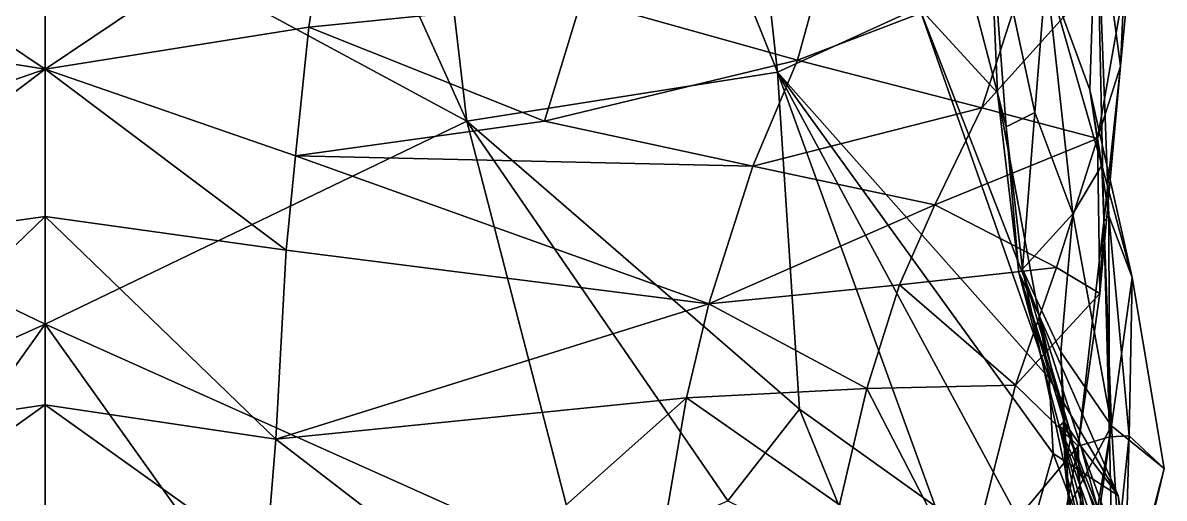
# Model space of a CAD drawing. Extents: x -0.66 to 0.66, y -2.3 to 3.93.
# Drawn here: x -0.0033 to 0.1649, y -1.8842 to -1.8142 of the extents above; entities that cross this region are included whole.
import ezdxf

# ---------------------------------------------------------------- set-up
doc = ezdxf.new("R2010")
doc.units = 0
doc.layers.add('PARASAUR$LWO', color=1, linetype='CONTINUOUS')

msp = doc.modelspace()

# ---------------------------------------------------------------- linework, layer by layer
at = {"layer": 'PARASAUR$LWO'}
for points in [[(-0.04214, -1.65796, 3.14169), (-0.06211, -1.82864, 3.06483), (0, -1.69129, 3.16602)], [(0.06211, -1.82864, 3.06483), (0.04214, -1.65796, 3.14169), (0, -1.69129, 3.16602)], [(0.09758, -1.72809, 3.0073), (0.04214, -1.65796, 3.14169), (0.1079, -1.82145, 3.0146)], [(0.1079, -1.82145, 3.0146), (0.04214, -1.65796, 3.14169), (0.06211, -1.82864, 3.06483)], [(0, -1.79516, 3.09592), (0, -1.69129, 3.16602), (-0.06211, -1.82864, 3.06483)], [(0, -1.69129, 3.16602), (0, -1.79516, 3.09592), (0.06211, -1.82864, 3.06483)], [(0.09758, -1.72809, 3.0073), (0.1079, -1.82145, 3.0146), (0.12881, -1.81194, 2.95426)], [(0.14031, -1.8245, 2.88518), (0.12128, -1.75163, 2.93154), (0.12881, -1.81194, 2.95426)], [(0.12128, -1.75163, 2.93154), (0.14031, -1.8245, 2.88518), (0.13909, -1.79612, 2.87023)], [(0, -1.7805, 2.5938), (0, -1.82098, 2.5968), (-0.04215, -1.79271, 2.5832)], [(0, -1.82098, 2.5968), (0, -1.7805, 2.5938), (0.04215, -1.79271, 2.5832)], [(0.15845, -1.82058, 2.63705), (0.16027, -1.78079, 2.66275), (0.1549, -1.79399, 2.71542)], [(0.16023, -1.80201, 2.60632), (0.16027, -1.78079, 2.66275), (0.15845, -1.82058, 2.63705)], [(-0.03885, -1.81484, 2.58795), (-0.04215, -1.79271, 2.5832), (0, -1.82098, 2.5968)], [(0.04215, -1.79271, 2.5832), (0.03885, -1.81484, 2.58795), (0, -1.82098, 2.5968)], [(0.03885, -1.81484, 2.58795), (0.04215, -1.79271, 2.5832), (0.07902, -1.81074, 2.5688)], [(0.1549, -1.79399, 2.71542), (0.14752, -1.80652, 2.80286), (0.15393, -1.82403, 2.74791)], [(0.1549, -1.79399, 2.71542), (0.15393, -1.82403, 2.74791), (0.15673, -1.84262, 2.71114)], [(0.15602, -1.84345, 2.66663), (0.1549, -1.79399, 2.71542), (0.15673, -1.84262, 2.71114)], [(0.15845, -1.82058, 2.63705), (0.1549, -1.79399, 2.71542), (0.15602, -1.84345, 2.66663)], [(0, -1.85853, 3.05051), (0, -1.79516, 3.09592), (-0.06211, -1.82864, 3.06483)], [(0, -1.79516, 3.09592), (0, -1.85853, 3.05051), (0.06211, -1.82864, 3.06483)], [(0.14163, -1.82947, 2.85852), (0.13909, -1.79612, 2.87023), (0.14031, -1.8245, 2.88518)], [(0.14581, -1.82739, 2.82669), (0.13909, -1.79612, 2.87023), (0.14163, -1.82947, 2.85852)], [(0.14581, -1.82739, 2.82669), (0.14752, -1.80652, 2.80286), (0.13909, -1.79612, 2.87023)], [(0.11713, -1.79686, 2.56592), (0.11088, -1.8197, 2.55557), (0.07902, -1.81074, 2.5688)], [(0.11088, -1.8197, 2.55557), (0.11713, -1.79686, 2.56592), (0.14446, -1.80682, 2.57156)], [(0.16023, -1.80201, 2.60632), (0.15505, -1.83121, 2.58862), (0.13803, -1.82668, 2.5589)], [(0.13803, -1.82668, 2.5589), (0.14446, -1.80682, 2.57156), (0.16023, -1.80201, 2.60632)], [(0.15505, -1.83121, 2.58862), (0.16023, -1.80201, 2.60632), (0.15845, -1.82058, 2.63705)], [(0.14446, -1.80682, 2.57156), (0.13803, -1.82668, 2.5589), (0.11088, -1.8197, 2.55557)], [(0.14752, -1.80652, 2.80286), (0.14581, -1.82739, 2.82669), (0.15141, -1.84228, 2.79728)], [(0.15141, -1.84228, 2.79728), (0.15569, -1.83516, 2.77561), (0.14752, -1.80652, 2.80286)], [(0.15569, -1.83516, 2.77561), (0.15393, -1.82403, 2.74791), (0.14752, -1.80652, 2.80286)], [(0.07902, -1.81074, 2.5688), (0.07357, -1.82866, 2.57152), (0.03885, -1.81484, 2.58795)], [(0.07357, -1.82866, 2.57152), (0.07902, -1.81074, 2.5688), (0.11088, -1.8197, 2.55557)], [(0.12881, -1.81194, 2.95426), (0.1079, -1.82145, 3.0146), (0.14796, -1.86649, 2.94334)], [(0.12881, -1.81194, 2.95426), (0.14796, -1.86649, 2.94334), (0.14644, -1.85716, 2.91041)], [(0.14031, -1.8245, 2.88518), (0.12881, -1.81194, 2.95426), (0.14644, -1.85716, 2.91041)], [(-0.03885, -1.81484, 2.58795), (0, -1.82098, 2.5968), (-0.03686, -1.83378, 2.59108)], [(0, -1.82098, 2.5968), (0.03885, -1.81484, 2.58795), (0.03686, -1.83378, 2.59108)], [(0.03686, -1.83378, 2.59108), (0.03885, -1.81484, 2.58795), (0.07357, -1.82866, 2.57152)], [(0.11088, -1.8197, 2.55557), (0.10428, -1.83527, 2.55185), (0.07357, -1.82866, 2.57152)], [(0.10428, -1.83527, 2.55185), (0.11088, -1.8197, 2.55557), (0.13803, -1.82668, 2.5589)], [(-0.03686, -1.83378, 2.59108), (0, -1.82098, 2.5968), (-0.03549, -1.84764, 2.58988)], [(0, -1.84269, 2.59714), (-0.03549, -1.84764, 2.58988), (0, -1.82098, 2.5968)], [(0, -1.82098, 2.5968), (0.03686, -1.83378, 2.59108), (0.03549, -1.84764, 2.58988)], [(0.03549, -1.84764, 2.58988), (0, -1.84269, 2.59714), (0, -1.82098, 2.5968)], [(0.06211, -1.82864, 3.06483), (0.11117, -1.87107, 3.01959), (0.1079, -1.82145, 3.0146)], [(0.1079, -1.82145, 3.0146), (0.14852, -1.87757, 2.94794), (0.14796, -1.86649, 2.94334)], [(0.1079, -1.82145, 3.0146), (0.14501, -1.89008, 2.95256), (0.14852, -1.87757, 2.94794)], [(0.1079, -1.82145, 3.0146), (0.13116, -1.88532, 2.98347), (0.14501, -1.89008, 2.95256)], [(0.11117, -1.87107, 3.01959), (0.13116, -1.88532, 2.98347), (0.1079, -1.82145, 3.0146)], [(0.15505, -1.83121, 2.58862), (0.15845, -1.82058, 2.63705), (0.15543, -1.85403, 2.61741)], [(0.15543, -1.85403, 2.61741), (0.15845, -1.82058, 2.63705), (0.15602, -1.84345, 2.66663)], [(0.14348, -1.85096, 2.85686), (0.14031, -1.8245, 2.88518), (0.14644, -1.85716, 2.91041)], [(0.14031, -1.8245, 2.88518), (0.14348, -1.85096, 2.85686), (0.14163, -1.82947, 2.85852)], [(0.15393, -1.82403, 2.74791), (0.15569, -1.83516, 2.77561), (0.16018, -1.85165, 2.74174)], [(0.16018, -1.85165, 2.74174), (0.15673, -1.84262, 2.71114), (0.15393, -1.82403, 2.74791)], [(0.13803, -1.82668, 2.5589), (0.13112, -1.84097, 2.55203), (0.10428, -1.83527, 2.55185)], [(0.13112, -1.84097, 2.55203), (0.13803, -1.82668, 2.5589), (0.15505, -1.83121, 2.58862)], [(0.14402, -1.85045, 2.81675), (0.14581, -1.82739, 2.82669), (0.14163, -1.82947, 2.85852)], [(0.14402, -1.85045, 2.81675), (0.15141, -1.84228, 2.79728), (0.14581, -1.82739, 2.82669)], [(-0.07909, -1.89397, 3.02378), (0, -1.85853, 3.05051), (-0.06211, -1.82864, 3.06483)], [(0, -1.85853, 3.05051), (0.07909, -1.89397, 3.02378), (0.06211, -1.82864, 3.06483)], [(0.03686, -1.83378, 2.59108), (0.07357, -1.82866, 2.57152), (0.10428, -1.83527, 2.55185)], [(0.10057, -1.88455, 3.02476), (0.06211, -1.82864, 3.06483), (0.07909, -1.89397, 3.02378)], [(0.06211, -1.82864, 3.06483), (0.10057, -1.88455, 3.02476), (0.11117, -1.87107, 3.01959)], [(0.14402, -1.85045, 2.81675), (0.14163, -1.82947, 2.85852), (0.14348, -1.85096, 2.85686)], [(0.15505, -1.83121, 2.58862), (0.14904, -1.85019, 2.57626), (0.13112, -1.84097, 2.55203)], [(0.14904, -1.85019, 2.57626), (0.15505, -1.83121, 2.58862), (0.15543, -1.85403, 2.61741)], [(0.03549, -1.84764, 2.58988), (0.03686, -1.83378, 2.59108), (0.09781, -1.85554, 2.54856)], [(0.10428, -1.83527, 2.55185), (0.09781, -1.85554, 2.54856), (0.03686, -1.83378, 2.59108)], [(0.09781, -1.85554, 2.54856), (0.10428, -1.83527, 2.55185), (0.13112, -1.84097, 2.55203)], [(0.15569, -1.83516, 2.77561), (0.15141, -1.84228, 2.79728), (0.15715, -1.87351, 2.77354)], [(0.15715, -1.87351, 2.77354), (0.16018, -1.85165, 2.74174), (0.15569, -1.83516, 2.77561)], [(0.13112, -1.84097, 2.55203), (0.12588, -1.85277, 2.54869), (0.09781, -1.85554, 2.54856)], [(0.12588, -1.85277, 2.54869), (0.13112, -1.84097, 2.55203), (0.14904, -1.85019, 2.57626)], [(-0.03549, -1.84764, 2.58988), (0, -1.84269, 2.59714), (-0.034, -1.87546, 2.59339)], [(0, -1.87042, 2.60222), (-0.034, -1.87546, 2.59339), (0, -1.84269, 2.59714)], [(0, -1.84269, 2.59714), (0.03549, -1.84764, 2.58988), (0.034, -1.87546, 2.59339)], [(0.034, -1.87546, 2.59339), (0, -1.87042, 2.60222), (0, -1.84269, 2.59714)], [(0.15141, -1.84228, 2.79728), (0.14402, -1.85045, 2.81675), (0.14965, -1.86264, 2.79509)], [(0.14965, -1.86264, 2.79509), (0.15715, -1.87351, 2.77354), (0.15141, -1.84228, 2.79728)], [(0.15602, -1.84345, 2.66663), (0.15685, -1.87511, 2.6828), (0.1522, -1.87651, 2.60739)], [(0.1522, -1.87651, 2.60739), (0.15543, -1.85403, 2.61741), (0.15602, -1.84345, 2.66663)], [(0.15602, -1.84345, 2.66663), (0.15673, -1.84262, 2.71114), (0.15685, -1.87511, 2.6828)], [(0.15673, -1.84262, 2.71114), (0.16018, -1.85165, 2.74174), (0.15975, -1.875, 2.71763)], [(0.15975, -1.875, 2.71763), (0.15685, -1.87511, 2.6828), (0.15673, -1.84262, 2.71114)], [(0.034, -1.87546, 2.59339), (0.03549, -1.84764, 2.58988), (0.09781, -1.85554, 2.54856)], [(0.14904, -1.85019, 2.57626), (0.14296, -1.86752, 2.56843), (0.12588, -1.85277, 2.54869)], [(0.14296, -1.86752, 2.56843), (0.14904, -1.85019, 2.57626), (0.15543, -1.85403, 2.61741)], [(0.15117, -1.87486, 2.83712), (0.14402, -1.85045, 2.81675), (0.14348, -1.85096, 2.85686)], [(0.14348, -1.85096, 2.85686), (0.14941, -1.87356, 2.85022), (0.15117, -1.87486, 2.83712)], [(0.15017, -1.87294, 2.87789), (0.14941, -1.87356, 2.85022), (0.14348, -1.85096, 2.85686)], [(0.14644, -1.85716, 2.91041), (0.15017, -1.87294, 2.87789), (0.14348, -1.85096, 2.85686)], [(0.14402, -1.85045, 2.81675), (0.15117, -1.87486, 2.83712), (0.15028, -1.87986, 2.82226)], [(0.15028, -1.87986, 2.82226), (0.14965, -1.86264, 2.79509), (0.14402, -1.85045, 2.81675)], [(0.16018, -1.85165, 2.74174), (0.15715, -1.87351, 2.77354), (0.16489, -1.8798, 2.74735)], [(0.16489, -1.8798, 2.74735), (0.15975, -1.875, 2.71763), (0.16018, -1.85165, 2.74174)], [(0.12108, -1.86802, 2.54562), (0.09781, -1.85554, 2.54856), (0.12588, -1.85277, 2.54869)], [(0.12108, -1.86802, 2.54562), (0.12588, -1.85277, 2.54869), (0.14296, -1.86752, 2.56843)], [(0.15543, -1.85403, 2.61741), (0.1522, -1.87651, 2.60739), (0.14296, -1.86752, 2.56843)], [(0.09449, -1.86939, 2.54952), (0.034, -1.87546, 2.59339), (0.09781, -1.85554, 2.54856)], [(0.09449, -1.86939, 2.54952), (0.09781, -1.85554, 2.54856), (0.12108, -1.86802, 2.54562)], [(0, -1.85853, 3.05051), (-0.07909, -1.89397, 3.02378), (-0.03513, -1.90779, 3.01541)], [(-0.03513, -1.90779, 3.01541), (0, -1.9074, 3.01028), (0, -1.85853, 3.05051)], [(0, -1.9074, 3.01028), (0.03513, -1.90779, 3.01541), (0, -1.85853, 3.05051)], [(0.07909, -1.89397, 3.02378), (0, -1.85853, 3.05051), (0.03513, -1.90779, 3.01541)], [(0.1526, -1.87651, 2.89406), (0.15017, -1.87294, 2.87789), (0.14644, -1.85716, 2.91041)], [(0.1581, -1.88377, 2.91566), (0.1526, -1.87651, 2.89406), (0.14644, -1.85716, 2.91041)], [(0.14796, -1.86649, 2.94334), (0.1581, -1.88377, 2.91566), (0.14644, -1.85716, 2.91041)], [(0.14965, -1.86264, 2.79509), (0.15028, -1.87986, 2.82226), (0.15091, -1.88524, 2.79768)], [(0.15091, -1.88524, 2.79768), (0.15715, -1.87351, 2.77354), (0.14965, -1.86264, 2.79509)], [(0.1581, -1.88377, 2.91566), (0.14796, -1.86649, 2.94334), (0.14852, -1.87757, 2.94794)], [(0.11707, -1.88512, 2.54785), (0.09449, -1.86939, 2.54952), (0.12108, -1.86802, 2.54562)], [(0.11707, -1.88512, 2.54785), (0.12108, -1.86802, 2.54562), (0.13565, -1.89623, 2.56612)], [(0.14296, -1.86752, 2.56843), (0.13565, -1.89623, 2.56612), (0.12108, -1.86802, 2.54562)], [(0.13565, -1.89623, 2.56612), (0.14296, -1.86752, 2.56843), (0.1522, -1.87651, 2.60739)], [(0.06275, -1.89762, 2.57699), (0.034, -1.87546, 2.59339), (0.09449, -1.86939, 2.54952)], [(0.06275, -1.89762, 2.57699), (0.09449, -1.86939, 2.54952), (0.09009, -1.89508, 2.55632)], [(0.09009, -1.89508, 2.55632), (0.09449, -1.86939, 2.54952), (0.11707, -1.88512, 2.54785)], [(-0.034, -1.87546, 2.59339), (0, -1.87042, 2.60222), (-0.03251, -1.89362, 2.59356)], [(0, -1.88669, 2.60145), (-0.03251, -1.89362, 2.59356), (0, -1.87042, 2.60222)], [(0, -1.87042, 2.60222), (0.034, -1.87546, 2.59339), (0.03251, -1.89362, 2.59356)], [(0.03251, -1.89362, 2.59356), (0, -1.88669, 2.60145), (0, -1.87042, 2.60222)], [(0.10057, -1.88455, 3.02476), (0.12076, -1.89461, 2.99852), (0.11117, -1.87107, 3.01959)], [(0.11117, -1.87107, 3.01959), (0.12076, -1.89461, 2.99852), (0.13116, -1.88532, 2.98347)], [(0.15711, -1.89084, 2.863), (0.14941, -1.87356, 2.85022), (0.15017, -1.87294, 2.87789)], [(0.16197, -1.90905, 2.85349), (0.14941, -1.87356, 2.85022), (0.15711, -1.89084, 2.863)], [(0.14941, -1.87356, 2.85022), (0.16137, -1.91471, 2.84911), (0.15574, -1.90072, 2.83645)], [(0.16197, -1.90905, 2.85349), (0.16137, -1.91471, 2.84911), (0.14941, -1.87356, 2.85022)], [(0.14941, -1.87356, 2.85022), (0.15574, -1.90072, 2.83645), (0.15117, -1.87486, 2.83712)], [(0.15703, -1.89284, 2.87333), (0.15711, -1.89084, 2.863), (0.15017, -1.87294, 2.87789)], [(0.1526, -1.87651, 2.89406), (0.15703, -1.89284, 2.87333), (0.15017, -1.87294, 2.87789)], [(0.15715, -1.87351, 2.77354), (0.15091, -1.88524, 2.79768), (0.15112, -1.91583, 2.79175)], [(0.15112, -1.91583, 2.79175), (0.15907, -1.90428, 2.76679), (0.15715, -1.87351, 2.77354)], [(0.16489, -1.8798, 2.74735), (0.15715, -1.87351, 2.77354), (0.15907, -1.90428, 2.76679)], [(0.15117, -1.87486, 2.83712), (0.15574, -1.90072, 2.83645), (0.15028, -1.87986, 2.82226)], [(0.15685, -1.87511, 2.6828), (0.15309, -1.89743, 2.63832), (0.1522, -1.87651, 2.60739)], [(0.15685, -1.87511, 2.6828), (0.15735, -1.89803, 2.70289), (0.15309, -1.89743, 2.63832)], [(0.15685, -1.87511, 2.6828), (0.15975, -1.875, 2.71763), (0.15735, -1.89803, 2.70289)], [(0.15893, -1.90266, 2.73953), (0.15735, -1.89803, 2.70289), (0.15975, -1.875, 2.71763)], [(0.15975, -1.875, 2.71763), (0.16489, -1.8798, 2.74735), (0.15893, -1.90266, 2.73953)], [(0.06275, -1.89762, 2.57699), (0.03251, -1.89362, 2.59356), (0.034, -1.87546, 2.59339)], [(0.1522, -1.87651, 2.60739), (0.14661, -1.90589, 2.59965), (0.13565, -1.89623, 2.56612)], [(0.14661, -1.90589, 2.59965), (0.1522, -1.87651, 2.60739), (0.15309, -1.89743, 2.63832)], [(0.1602, -1.89731, 2.88295), (0.15703, -1.89284, 2.87333), (0.1526, -1.87651, 2.89406)], [(0.1581, -1.88377, 2.91566), (0.1602, -1.89731, 2.88295), (0.1526, -1.87651, 2.89406)], [(0.16091, -1.91023, 2.89445), (0.14852, -1.87757, 2.94794), (0.14501, -1.89008, 2.95256)], [(0.14852, -1.87757, 2.94794), (0.16091, -1.91023, 2.89445), (0.1581, -1.88377, 2.91566)], [(0.15028, -1.87986, 2.82226), (0.15193, -1.89143, 2.81905), (0.15091, -1.88524, 2.79768)], [(0.15028, -1.87986, 2.82226), (0.15574, -1.90072, 2.83645), (0.15193, -1.89143, 2.81905)], [(0.15907, -1.90428, 2.76679), (0.15893, -1.90266, 2.73953), (0.16489, -1.8798, 2.74735)], [(0.1602, -1.89731, 2.88295), (0.1581, -1.88377, 2.91566), (0.16091, -1.91023, 2.89445)]]:
    msp.add_3dface(points, dxfattribs=at)

doc.saveas('drawing.dxf')
